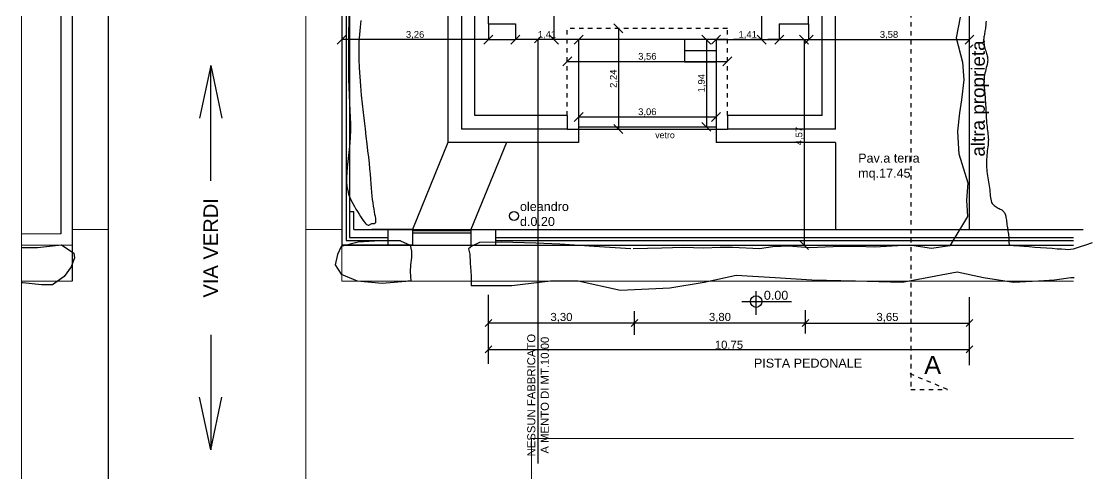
# Model space of a CAD drawing. Header units: millimetres. Extents: x 2002 to 2114, y 811 to 859.
# Drawn here: x 2002.03 to 2025.86, y 829.47 to 839.53 of the extents above; entities that cross this region are included whole.
import ezdxf

# ---------------------------------------------------------------- set-up
doc = ezdxf.new("R2010")
doc.units = ezdxf.units.MM
doc.header["$LTSCALE"] = 0.04
doc.linetypes.add('DASHED2', pattern=[9.525, 6.35, -3.175])
doc.linetypes.add('JIS_02_1.2', pattern=[2.5, 1.25, -1.25])
for name, color, linetype in [('0-2', 1, 'Continuous'), ('0.1', 4, 'Continuous'), ('0.13', 1, 'Continuous'), ('0.3', 1, 'Continuous'), ('02', 1, 'Continuous'), ('ASSI-PIL', 6, 'Continuous')]:
    doc.layers.add(name, color=color, linetype=linetype)
doc.layers.add('0_Num_Penna__10', color=1, linetype='Continuous', lineweight=13)
doc.styles.get("Standard").update_dxf_attribs({"font": 'arial.ttf'})
doc.dimstyles.new('pie', dxfattribs={"dimtxt": 0.15, "dimasz": 0.2, "dimexe": 1.25, "dimexo": 0.625, "dimgap": 0.01, "dimtad": 1, "dimzin": 0, "dimtxsty": 'Standard', "dimblk1": 'OBLIQUE', "dimblk2": 'OBLIQUE', "dimsah": 1, "dimcen": 2.5, "dimse1": 1, "dimse2": 1, "dimadec": 0, "dimazin": 0, "dimtfac": 1, "dimtmove": 0, "dimatfit": 3, "dimfxl": 1, "dimarcsym": 0})
doc.dimstyles.new('piee', dxfattribs={"dimtxt": 0.18, "dimasz": 0.15, "dimexe": 1.25, "dimexo": 0.625, "dimgap": 0.01, "dimtad": 1, "dimzin": 1, "dimtxsty": 'Standard', "dimblk": 'OBLIQUE', "dimcen": 2.5, "dimse1": 1, "dimse2": 1, "dimadec": 0, "dimazin": 0, "dimtfac": 1, "dimtmove": 0, "dimatfit": 3, "dimldrblk": 'OBLIQUE', "dimfxl": 1, "dimarcsym": 0})

# ---------------------------------------------------------------- blocks, each defined once
blk = doc.blocks.new('_Oblique')
at = {"color": 0, "linetype": 'ByBlock', "lineweight": -2}
blk.add_line((-0.5, -0.5), (0.5, 0.5), dxfattribs=at)
blk = doc.blocks.new('*D2177')
at = {"layer": 'ASSI-PIL', "color": 0, "lineweight": -2}
blk.add_line((2019.47, 832.821), (2015.67, 832.821), dxfattribs=at)
at = {"layer": 'Defpoints', "color": 0}
for p in [(2015.67, 842.273), (2019.47, 837.07), (2015.67, 832.821)]:
    blk.add_point(p, dxfattribs=at)
at = {"layer": 'ASSI-PIL', "color": 0, "lineweight": -2, "xscale": 0.15, "yscale": 0.15, "zscale": 0.15, "rotation": 180}
blk.add_blockref('_Oblique', (2015.67, 832.821), dxfattribs=at)
at = {"layer": 'ASSI-PIL', "color": 0, "lineweight": -2, "xscale": 0.15, "yscale": 0.15, "zscale": 0.15}
blk.add_blockref('_Oblique', (2019.47, 832.821), dxfattribs=at)
at = {"layer": 'ASSI-PIL', "color": 0, "insert": (2017.57, 832.939), "char_height": 0.18, "attachment_point": 5}
blk.add_mtext('3,80', dxfattribs=at)
blk = doc.blocks.new('*D2178')
at = {"layer": 'ASSI-PIL', "color": 0, "lineweight": -2}
blk.add_line((2019.47, 832.821), (2023.12, 832.821), dxfattribs=at)
at = {"layer": 'Defpoints', "color": 0}
for p in [(2019.47, 841.153), (2023.12, 835.81), (2023.12, 832.821)]:
    blk.add_point(p, dxfattribs=at)
at = {"layer": 'ASSI-PIL', "color": 0, "lineweight": -2, "xscale": 0.15, "yscale": 0.15, "zscale": 0.15, "rotation": 180}
blk.add_blockref('_Oblique', (2019.47, 832.821), dxfattribs=at)
at = {"layer": 'ASSI-PIL', "color": 0, "lineweight": -2, "xscale": 0.15, "yscale": 0.15, "zscale": 0.15}
blk.add_blockref('_Oblique', (2023.12, 832.821), dxfattribs=at)
at = {"layer": 'ASSI-PIL', "color": 0, "insert": (2021.295, 832.939), "char_height": 0.18, "attachment_point": 5}
blk.add_mtext('3,65', dxfattribs=at)
blk = doc.blocks.new('*D2179')
at = {"layer": 'ASSI-PIL', "color": 0, "lineweight": -2}
blk.add_line((2012.42, 832.235), (2023.12, 832.235), dxfattribs=at)
at = {"layer": 'Defpoints', "color": 0}
for p in [(2012.42, 839.425), (2023.12, 836.93), (2023.12, 832.235)]:
    blk.add_point(p, dxfattribs=at)
at = {"layer": 'ASSI-PIL', "color": 0, "lineweight": -2, "xscale": 0.15, "yscale": 0.15, "zscale": 0.15, "rotation": 180}
blk.add_blockref('_Oblique', (2012.42, 832.235), dxfattribs=at)
at = {"layer": 'ASSI-PIL', "color": 0, "lineweight": -2, "xscale": 0.15, "yscale": 0.15, "zscale": 0.15}
blk.add_blockref('_Oblique', (2023.12, 832.235), dxfattribs=at)
at = {"layer": 'ASSI-PIL', "color": 0, "insert": (2017.77, 832.337), "char_height": 0.18, "attachment_point": 5}
blk.add_mtext('10.75', dxfattribs=at)
blk = doc.blocks.new('*D2208')
at = {"layer": 'ASSI-PIL', "color": 0, "lineweight": -2}
blk.add_line((2015.67, 832.821), (2012.42, 832.821), dxfattribs=at)
at = {"layer": 'Defpoints', "color": 0}
for p in [(2015.67, 848.686), (2012.42, 847.023), (2012.42, 832.821)]:
    blk.add_point(p, dxfattribs=at)
at = {"layer": 'ASSI-PIL', "color": 0, "lineweight": -2, "xscale": 0.15, "yscale": 0.15, "zscale": 0.15, "rotation": 180}
blk.add_blockref('_Oblique', (2012.42, 832.821), dxfattribs=at)
at = {"layer": 'ASSI-PIL', "color": 0, "lineweight": -2, "xscale": 0.15, "yscale": 0.15, "zscale": 0.15}
blk.add_blockref('_Oblique', (2015.67, 832.821), dxfattribs=at)
at = {"layer": 'ASSI-PIL', "color": 0, "insert": (2014.045, 832.939), "char_height": 0.18, "attachment_point": 5}
blk.add_mtext('3,30', dxfattribs=at)
blk = doc.blocks.new('*D2220')
at = {"layer": '0.1', "color": 0, "lineweight": -2}
blk.add_line((2019.54, 839.123), (2023.12, 839.123), dxfattribs=at)
at = {"layer": 'Defpoints', "color": 0}
for p in [(2019.54, 839.123), (2023.12, 839.123), (2023.12, 839.123)]:
    blk.add_point(p, dxfattribs=at)
at = {"layer": '0.1', "color": 0, "lineweight": -2, "xscale": 0.2, "yscale": 0.2, "zscale": 0.2, "rotation": 180}
blk.add_blockref('_Oblique', (2019.54, 839.123), dxfattribs=at)
at = {"layer": '0.1', "color": 0, "lineweight": -2, "xscale": 0.2, "yscale": 0.2, "zscale": 0.2}
blk.add_blockref('_Oblique', (2023.12, 839.123), dxfattribs=at)
at = {"layer": '0.1', "color": 0, "insert": (2021.33, 839.223), "char_height": 0.15, "attachment_point": 5}
blk.add_mtext('3,58', dxfattribs=at)
blk = doc.blocks.new('*D2221')
at = {"layer": '0.1', "color": 0, "lineweight": -2}
blk.add_line((2019.441, 839.123), (2019.441, 834.553), dxfattribs=at)
at = {"layer": 'Defpoints', "color": 0}
for p in [(2019.765, 839.123), (2019.441, 834.553), (2019.765, 834.553)]:
    blk.add_point(p, dxfattribs=at)
at = {"layer": '0.1', "color": 0, "lineweight": -2, "xscale": 0.2, "yscale": 0.2, "zscale": 0.2}
for p, rotation in [((2019.441, 839.123), 90), ((2019.441, 834.553), 270)]:
    blk.add_blockref('_Oblique', p, dxfattribs=dict(at, rotation=rotation))
at = {"layer": '0.1', "color": 0, "insert": (2019.341, 836.978), "char_height": 0.15, "attachment_point": 5, "rotation": 90}
blk.add_mtext('4,57', dxfattribs=at)
blk = doc.blocks.new('*D2222')
at = {"layer": '0.1', "color": 0, "lineweight": -2}
blk.add_line((2012.42, 839.123), (2009.16, 839.123), dxfattribs=at)
at = {"layer": 'Defpoints', "color": 0}
for p in [(2009.16, 839.123), (2012.42, 839.123), (2009.16, 838.948)]:
    blk.add_point(p, dxfattribs=at)
at = {"layer": '0.1', "color": 0, "lineweight": -2, "xscale": 0.2, "yscale": 0.2, "zscale": 0.2, "rotation": 180}
blk.add_blockref('_Oblique', (2009.16, 839.123), dxfattribs=at)
at = {"layer": '0.1', "color": 0, "lineweight": -2, "xscale": 0.2, "yscale": 0.2, "zscale": 0.2}
blk.add_blockref('_Oblique', (2012.42, 839.123), dxfattribs=at)
at = {"layer": '0.1', "color": 0, "insert": (2010.79, 839.223), "char_height": 0.15, "attachment_point": 5}
blk.add_mtext('3,26', dxfattribs=at)
blk = doc.blocks.new('*D2233')
at = {"layer": '0.1', "color": 0, "lineweight": -2}
blk.add_line((2015.313, 839.373), (2015.313, 837.133), dxfattribs=at)
at = {"layer": 'Defpoints', "color": 0}
for p in [(2014.175, 839.373), (2014.175, 837.133), (2015.313, 837.133)]:
    blk.add_point(p, dxfattribs=at)
at = {"layer": '0.1', "color": 0, "lineweight": -2, "xscale": 0.2, "yscale": 0.2, "zscale": 0.2}
for p, rotation in [((2015.313, 839.373), 90), ((2015.313, 837.133), 270)]:
    blk.add_blockref('_Oblique', p, dxfattribs=dict(at, rotation=rotation))
at = {"layer": '0.1', "color": 0, "insert": (2015.212, 838.253), "char_height": 0.15, "attachment_point": 5, "rotation": 90}
blk.add_mtext('2,24', dxfattribs=at)
blk = doc.blocks.new('*D2234')
at = {"layer": '0.1', "color": 0, "lineweight": -2}
blk.add_line((2014.175, 838.638), (2017.735, 838.638), dxfattribs=at)
at = {"layer": 'Defpoints', "color": 0}
for p in [(2017.735, 838.638), (2014.175, 837.958), (2017.735, 837.958)]:
    blk.add_point(p, dxfattribs=at)
at = {"layer": '0.1', "color": 0, "lineweight": -2, "xscale": 0.2, "yscale": 0.2, "zscale": 0.2, "rotation": 180}
blk.add_blockref('_Oblique', (2014.175, 838.638), dxfattribs=at)
at = {"layer": '0.1', "color": 0, "lineweight": -2, "xscale": 0.2, "yscale": 0.2, "zscale": 0.2}
blk.add_blockref('_Oblique', (2017.735, 838.638), dxfattribs=at)
at = {"layer": '0.1', "color": 0, "insert": (2015.955, 838.738), "char_height": 0.15, "attachment_point": 5}
blk.add_mtext('3,56', dxfattribs=at)
blk = doc.blocks.new('*D2235')
at = {"layer": '0.1', "color": 0, "lineweight": -2}
blk.add_line((2017.27, 839.123), (2017.27, 837.183), dxfattribs=at)
at = {"layer": 'Defpoints', "color": 0}
for p in [(2017.485, 839.123), (2017.27, 837.183), (2017.485, 837.183)]:
    blk.add_point(p, dxfattribs=at)
at = {"layer": '0.1', "color": 0, "lineweight": -2, "xscale": 0.2, "yscale": 0.2, "zscale": 0.2}
for p, rotation in [((2017.27, 839.123), 90), ((2017.27, 837.183), 270)]:
    blk.add_blockref('_Oblique', p, dxfattribs=dict(at, rotation=rotation))
at = {"layer": '0.1', "color": 0, "insert": (2017.17, 838.153), "char_height": 0.15, "attachment_point": 5, "rotation": 90}
blk.add_mtext('1,94', dxfattribs=at)
blk = doc.blocks.new('*D2236')
at = {"layer": '0.1', "color": 0, "lineweight": -2}
blk.add_line((2014.425, 837.404), (2017.485, 837.404), dxfattribs=at)
at = {"layer": 'Defpoints', "color": 0}
for p in [(2017.485, 837.404), (2014.425, 837.183), (2017.485, 837.183)]:
    blk.add_point(p, dxfattribs=at)
at = {"layer": '0.1', "color": 0, "lineweight": -2, "xscale": 0.2, "yscale": 0.2, "zscale": 0.2, "rotation": 180}
blk.add_blockref('_Oblique', (2014.425, 837.404), dxfattribs=at)
at = {"layer": '0.1', "color": 0, "lineweight": -2, "xscale": 0.2, "yscale": 0.2, "zscale": 0.2}
blk.add_blockref('_Oblique', (2017.485, 837.404), dxfattribs=at)
at = {"layer": '0.1', "color": 0, "insert": (2015.955, 837.504), "char_height": 0.15, "attachment_point": 5}
blk.add_mtext('3,06', dxfattribs=at)
blk = doc.blocks.new('*D2238')
at = {"layer": '0.1', "color": 0, "lineweight": -2}
blk.add_line((2018.496, 842.273), (2018.496, 839.123), dxfattribs=at)
at = {"layer": 'Defpoints', "color": 0}
for p in [(2016.295, 842.273), (2016.319, 839.123), (2018.496, 839.123)]:
    blk.add_point(p, dxfattribs=at)
at = {"layer": '0.1', "color": 0, "lineweight": -2, "xscale": 0.2, "yscale": 0.2, "zscale": 0.2}
for p, rotation in [((2018.496, 842.273), 90), ((2018.496, 839.123), 270)]:
    blk.add_blockref('_Oblique', p, dxfattribs=dict(at, rotation=rotation))
at = {"layer": '0.1', "color": 0, "insert": (2018.396, 840.698), "char_height": 0.15, "attachment_point": 5, "rotation": 90}
blk.add_mtext('3,15', dxfattribs=at)
blk = doc.blocks.new('*D2239')
at = {"layer": '0.1', "color": 0, "lineweight": -2}
blk.add_line((2013.877, 843.473), (2013.877, 839.123), dxfattribs=at)
at = {"layer": 'Defpoints', "color": 0}
for p in [(2015.22, 843.473), (2013.877, 839.123), (2015.22, 839.123)]:
    blk.add_point(p, dxfattribs=at)
at = {"layer": '0.1', "color": 0, "lineweight": -2, "xscale": 0.2, "yscale": 0.2, "zscale": 0.2}
for p, rotation in [((2013.877, 843.473), 90), ((2013.877, 839.123), 270)]:
    blk.add_blockref('_Oblique', p, dxfattribs=dict(at, rotation=rotation))
at = {"layer": '0.1', "color": 0, "insert": (2013.777, 841.298), "char_height": 0.15, "attachment_point": 5, "rotation": 90}
blk.add_mtext('4,35', dxfattribs=at)
blk = doc.blocks.new('*D2247')
at = {"layer": '0.1', "color": 0, "lineweight": -2}
blk.add_line((2014.425, 839.123), (2013.02, 839.123), dxfattribs=at)
at = {"layer": 'Defpoints', "color": 0}
for p in [(2013.02, 839.123), (2013.02, 839.123), (2014.425, 839.123)]:
    blk.add_point(p, dxfattribs=at)
at = {"layer": '0.1', "color": 0, "lineweight": -2, "xscale": 0.2, "yscale": 0.2, "zscale": 0.2}
for p, rotation in [((2013.02, 839.123), 180.0000000000417), ((2014.425, 839.123), 4.172525543677599e-11)]:
    blk.add_blockref('_Oblique', p, dxfattribs=dict(at, rotation=rotation))
at = {"layer": '0.1', "color": 0, "insert": (2013.723, 839.223), "char_height": 0.15, "attachment_point": 5}
blk.add_mtext('1,41', dxfattribs=at)
blk = doc.blocks.new('*D2248')
at = {"layer": '0.1', "color": 0, "lineweight": -2}
blk.add_line((2017.485, 839.123), (2018.89, 839.123), dxfattribs=at)
at = {"layer": 'Defpoints', "color": 0}
for p in [(2017.485, 839.123), (2018.89, 839.123), (2018.89, 839.123)]:
    blk.add_point(p, dxfattribs=at)
at = {"layer": '0.1', "color": 0, "lineweight": -2, "xscale": 0.2, "yscale": 0.2, "zscale": 0.2}
for p, rotation in [((2017.485, 839.123), 179.9999999999583), ((2018.89, 839.123), 359.9999999999582)]:
    blk.add_blockref('_Oblique', p, dxfattribs=dict(at, rotation=rotation))
at = {"layer": '0.1', "color": 0, "insert": (2018.188, 839.223), "char_height": 0.15, "attachment_point": 5}
blk.add_mtext('1,41', dxfattribs=at)

msp = doc.modelspace()

# ---------------------------------------------------------------- linework, layer by layer
for p, q in [((2012.42, 839.473), (2012.42, 839.123)), ((2012.42, 839.473), (2013.02, 839.473)), ((2013.02, 839.473), (2013.02, 839.123)), ((2018.89, 839.473), (2018.89, 839.123)), ((2018.89, 839.473), (2019.54, 839.473)), ((2019.54, 839.473), (2019.54, 839.123)), ((2012.42, 839.123), (2013.02, 839.123)), ((2018.89, 839.123), (2019.54, 839.123))]:
    msp.add_line(p, q)
msp.add_circle((2012.99, 835.203), 0.1)
at = {"layer": '0-2'}
for p, q in [((2011.52, 844.073), (2011.52, 836.833)), ((2011.82, 843.773), (2011.82, 837.133)), ((2012.12, 837.433), (2012.12, 843.473)), ((2019.84, 837.433), (2019.84, 840.853)), ((2020.14, 837.133), (2020.14, 840.553)), ((2017.485, 839.123), (2014.425, 839.123)), ((2014.425, 839.123), (2014.425, 837.133)), ((2016.785, 839.123), (2016.785, 838.623)), ((2017.485, 839.123), (2017.485, 837.133)), ((2017.485, 838.873), (2016.785, 838.873)), ((2017.485, 838.623), (2016.785, 838.623)), ((2014.175, 837.433), (2012.12, 837.433)), ((2014.175, 837.433), (2014.175, 837.133)), ((2017.735, 837.433), (2017.735, 837.133)), ((2019.84, 837.433), (2017.735, 837.433)), ((2014.175, 837.133), (2011.82, 837.133)), ((2014.425, 837.133), (2014.425, 836.833)), ((2017.485, 837.133), (2017.485, 836.833)), ((2020.14, 837.133), (2017.735, 837.133)), ((2011.52, 836.833), (2010.73, 834.903)), ((2014.425, 836.833), (2011.52, 836.833)), ((2012.82, 836.833), (2012.03, 834.903)), ((2020.14, 836.833), (2017.485, 836.833)), ((2020.14, 836.833), (2020.14, 834.903))]:
    msp.add_line(p, q, dxfattribs=at)
at = {"layer": '0-2', "linetype": 'DASHED2'}
for p, q in [((2012.42, 839.473), (2012.42, 843.473)), ((2019.54, 839.473), (2019.54, 841.153)), ((2018.89, 839.123), (2013.02, 839.123))]:
    msp.add_line(p, q, dxfattribs=at)
at = {"layer": '0.13'}
for p, q in [((2009.43, 834.903), (2009.43, 835.303)), ((2009.43, 834.903), (2025.651, 834.903)), ((2009.43, 834.903), (2009.83, 834.903)), ((2010.03, 834.903), (2009.83, 834.903)), ((2010.73, 834.903), (2010.03, 834.903)), ((2010.73, 834.875), (2012.03, 834.875)), ((2010.73, 834.825), (2012.03, 834.825)), ((2010.03, 834.553), (2009.83, 834.553)), ((2010.73, 834.553), (2010.03, 834.553))]:
    msp.add_line(p, q, dxfattribs=at)
at = {"layer": '0.3'}
msp.add_line((2009.83, 834.553), (2009.16, 834.553), dxfattribs=at)
at = {"layer": '02'}
for p, q in [((2002.91, 858.602), (2002.91, 834.803)), ((2003.16, 858.602), (2003.16, 833.753)), ((2003.96, 858.602), (2003.96, 829.253)), ((2023.12, 834.903), (2023.12, 856.773)), ((2009.16, 853.023), (2009.16, 834.553)), ((2009.26, 851.873), (2009.26, 834.653)), ((2009.33, 851.873), (2009.33, 834.723)), ((2014.425, 837.183), (2017.485, 837.183)), ((2014.175, 837.133), (2017.735, 837.133)), ((2009.33, 835.303), (2009.43, 835.303)), ((2010.18, 834.903), (2010.18, 834.553)), ((2010.73, 834.903), (2010.73, 834.553)), ((2012.03, 834.903), (2012.03, 834.553)), ((2012.58, 834.903), (2012.58, 834.553)), ((2009.16, 834.553), (2025.434, 834.553)), ((2009.26, 834.653), (2010.18, 834.653)), ((2009.33, 834.723), (2010.18, 834.723)), ((2012.58, 834.723), (2025.434, 834.723)), ((2012.58, 834.653), (2025.434, 834.653))]:
    msp.add_line(p, q, dxfattribs=at)
at = {"layer": '0_Num_Penna__10'}
for p, q in [((2002.034, 811.093), (2002.034, 858.602)), ((2008.36, 858.602), (2008.36, 829.253)), ((2002.91, 834.803), (2002.034, 834.803)), ((2003.96, 834.903), (2003.16, 834.903)), ((2009.16, 834.903), (2008.36, 834.903)), ((2003.16, 834.553), (2002.034, 834.553)), ((2009.16, 834.553), (2009.16, 833.753)), ((2003.16, 833.753), (2002.034, 833.753)), ((2009.16, 833.753), (2025.434, 833.753)), ((2013.381, 830.253), (2025.434, 830.253)), ((2013.381, 826.753), (2013.381, 830.253))]:
    msp.add_line(p, q, dxfattribs=at)
at = {"layer": 'ASSI-PIL', "linetype": 'JIS_02_1.2'}
for p, q in [((2021.815, 858.111), (2021.815, 831.343)), ((2017.735, 839.373), (2014.175, 839.373)), ((2014.175, 837.433), (2014.175, 839.373)), ((2017.735, 837.433), (2017.735, 839.373)), ((2022.631, 831.343), (2021.721, 831.722)), ((2021.815, 831.343), (2022.631, 831.343))]:
    msp.add_line(p, q, dxfattribs=at)
at = {"layer": 'ASSI-PIL'}
for p, q in [((2013.522, 839.123), (2013.522, 829.694)), ((2006.245, 838.545), (2005.998, 837.375)), ((2006.245, 835.986), (2006.245, 838.545)), ((2006.245, 838.545), (2006.492, 837.375)), ((2012.42, 831.91), (2012.42, 833.451)), ((2018.375, 833.005), (2018.375, 833.531)), ((2023.12, 831.885), (2023.12, 833.399)), ((2018.057, 833.298), (2019.164, 833.298)), ((2019.47, 832.589), (2019.47, 833.11)), ((2015.67, 832.56), (2015.67, 833.081)), ((2006.245, 832.558), (2006.245, 830)), ((2006.245, 830), (2005.998, 831.169)), ((2006.245, 830), (2006.492, 831.169))]:
    msp.add_line(p, q, dxfattribs=at)
for points in [[(2009.315, 839.705), (2009.314, 839.502), (2009.312, 839.291), (2009.309, 839.076), (2009.307, 838.861), (2009.306, 838.648), (2009.306, 838.44), (2009.309, 838.241), (2009.314, 838.054), (2009.322, 837.877), (2009.33, 837.709), (2009.339, 837.549), (2009.345, 837.396), (2009.35, 837.247), (2009.351, 837.103), (2009.348, 836.961), (2009.339, 836.82), (2009.326, 836.681), (2009.311, 836.546), (2009.296, 836.414), (2009.282, 836.288), (2009.271, 836.168), (2009.265, 836.055), (2009.265, 835.95), (2009.274, 835.854), (2009.29, 835.766), (2009.312, 835.685), (2009.339, 835.611), (2009.37, 835.542), (2009.403, 835.477), (2009.439, 835.415), (2009.474, 835.356), (2009.51, 835.298), (2009.544, 835.243), (2009.577, 835.191), (2009.608, 835.144), (2009.638, 835.101), (2009.665, 835.065), (2009.69, 835.035), (2009.712, 835.014), (2009.731, 835.001), (2009.748, 834.996), (2009.762, 834.996), (2009.775, 835.001), (2009.787, 835.008), (2009.799, 835.017), (2009.812, 835.025), (2009.825, 835.03), (2009.839, 835.033), (2009.854, 835.034), (2009.869, 835.034), (2009.883, 835.035), (2009.896, 835.038), (2009.906, 835.046), (2009.914, 835.059), (2009.918, 835.079), (2009.917, 835.107), (2009.913, 835.143), (2009.906, 835.186), (2009.897, 835.236), (2009.887, 835.293), (2009.876, 835.354), (2009.864, 835.421), (2009.854, 835.492), (2009.845, 835.566), (2009.837, 835.645), (2009.829, 835.729), (2009.822, 835.819), (2009.814, 835.915), (2009.806, 836.017), (2009.797, 836.127), (2009.785, 836.246), (2009.772, 836.373), (2009.757, 836.508), (2009.74, 836.653), (2009.722, 836.806), (2009.703, 836.967), (2009.683, 837.136), (2009.662, 837.313), (2009.642, 837.498), (2009.621, 837.691), (2009.601, 837.889), (2009.583, 838.091), (2009.567, 838.293), (2009.555, 838.493), (2009.547, 838.69), (2009.544, 838.88), (2009.547, 839.062), (2009.557, 839.233), (2009.572, 839.396), (2009.591, 839.55)], [(2022.91, 839.623), (2022.823, 839.159), (2022.968, 838.622), (2022.997, 838.231), (2022.939, 837.782), (2022.895, 837.492), (2022.852, 837.086), (2022.866, 836.811), (2022.881, 836.579), (2023.084, 835.941), (2023.055, 835.55), (2023.072, 835.188), (2022.685, 834.54), (2022.278, 834.48), (2021.786, 834.55), (2021.012, 834.505), (2020.625, 834.52), (2020.319, 834.523), (2020.085, 834.515), (2019.563, 834.491), (2019.105, 834.531), (2018.743, 834.515), (2018.446, 834.467), (2017.851, 834.499), (2017.578, 834.499), (2017.208, 834.483), (2016.75, 834.499), (2016.276, 834.483), (2015.641, 834.467)], [(2023.487, 839.534), (2023.485, 839.5), (2023.483, 839.467), (2023.48, 839.434), (2023.477, 839.402), (2023.473, 839.371), (2023.468, 839.341), (2023.464, 839.312), (2023.459, 839.285), (2023.455, 839.258), (2023.45, 839.233), (2023.446, 839.209), (2023.442, 839.187), (2023.439, 839.165), (2023.437, 839.143), (2023.435, 839.121), (2023.435, 839.098), (2023.436, 839.074), (2023.439, 839.049), (2023.443, 839.021), (2023.449, 838.992), (2023.456, 838.962), (2023.464, 838.931), (2023.472, 838.901), (2023.48, 838.871), (2023.489, 838.842), (2023.497, 838.814), (2023.505, 838.789), (2023.512, 838.764), (2023.517, 838.741), (2023.521, 838.717), (2023.524, 838.693), (2023.525, 838.667), (2023.523, 838.639), (2023.519, 838.609), (2023.513, 838.575), (2023.504, 838.538), (2023.494, 838.499), (2023.484, 838.458), (2023.473, 838.416), (2023.463, 838.373), (2023.454, 838.33), (2023.447, 838.288), (2023.443, 838.246), (2023.44, 838.205), (2023.44, 838.165), (2023.441, 838.125), (2023.443, 838.086), (2023.446, 838.047), (2023.45, 838.008), (2023.454, 837.969), (2023.458, 837.929), (2023.462, 837.889), (2023.465, 837.849), (2023.469, 837.807), (2023.472, 837.765), (2023.475, 837.721), (2023.478, 837.675), (2023.481, 837.628), (2023.483, 837.578), (2023.486, 837.527), (2023.488, 837.476), (2023.491, 837.424), (2023.494, 837.372), (2023.497, 837.321), (2023.501, 837.272), (2023.505, 837.225), (2023.51, 837.18), (2023.516, 837.137), (2023.521, 837.096), (2023.527, 837.057), (2023.531, 837.018), (2023.535, 836.979), (2023.538, 836.94), (2023.539, 836.901), (2023.538, 836.861), (2023.535, 836.82), (2023.532, 836.778), (2023.527, 836.736), (2023.522, 836.692), (2023.516, 836.648), (2023.511, 836.604), (2023.506, 836.558), (2023.502, 836.512), (2023.499, 836.466), (2023.498, 836.419), (2023.497, 836.373), (2023.497, 836.326), (2023.499, 836.279), (2023.502, 836.233), (2023.506, 836.187), (2023.512, 836.142), (2023.519, 836.097), (2023.527, 836.052), (2023.535, 836.008), (2023.543, 835.963), (2023.551, 835.919), (2023.558, 835.874), (2023.564, 835.829), (2023.569, 835.784), (2023.573, 835.738), (2023.576, 835.694), (2023.58, 835.651), (2023.585, 835.61), (2023.591, 835.571), (2023.6, 835.536), (2023.612, 835.504), (2023.627, 835.477), (2023.645, 835.453), (2023.666, 835.433), (2023.688, 835.416), (2023.711, 835.401), (2023.734, 835.387), (2023.758, 835.376), (2023.78, 835.365), (2023.801, 835.355), (2023.821, 835.345), (2023.838, 835.334), (2023.855, 835.323), (2023.87, 835.31), (2023.883, 835.296), (2023.894, 835.281), (2023.904, 835.263), (2023.913, 835.242), (2023.92, 835.219), (2023.926, 835.194), (2023.931, 835.167), (2023.935, 835.138), (2023.94, 835.107), (2023.944, 835.075), (2023.949, 835.041), (2023.954, 835.007), (2023.959, 834.972), (2023.965, 834.936), (2023.97, 834.9), (2023.976, 834.865), (2023.981, 834.831), (2023.985, 834.797), (2023.989, 834.765), (2023.992, 834.735), (2023.995, 834.707), (2023.996, 834.68), (2023.997, 834.656), (2023.998, 834.634), (2023.998, 834.615), (2023.998, 834.599), (2023.999, 834.585), (2023.999, 834.575), (2023.999, 834.567), (2023.999, 834.561), (2023.999, 834.557), (2023.999, 834.555), (2023.999, 834.553), (2023.999, 834.553), (2023.999, 834.553), (2023.999, 834.553), (2024.002, 834.553), (2024.011, 834.552), (2024.028, 834.551), (2024.056, 834.549), (2024.097, 834.546), (2024.155, 834.541), (2024.232, 834.536), (2024.33, 834.529), (2024.444, 834.52), (2024.57, 834.511), (2024.7, 834.501), (2024.831, 834.492), (2024.956, 834.482), (2025.07, 834.474), (2025.168, 834.467), (2025.246, 834.461), (2025.31, 834.459), (2025.369, 834.462), (2025.43, 834.472), (2025.501, 834.491), (2025.59, 834.519), (2025.707, 834.56), (2025.857, 834.614)], [(2002.034, 834.501), (2002.394, 834.501), (2002.926, 834.559), (2003.199, 834.372), (2003.213, 834.272), (2003.141, 834.07), (2002.983, 833.855), (2002.724, 833.668), (2002.48, 833.668), (2002.063, 833.711), (2002.034, 833.713)], [(2010.467, 834.647), (2010.467, 834.647), (2010.008, 834.647), (2009.524, 834.622), (2009.142, 834.52), (2009.065, 834.342), (2009.014, 834.113), (2009.142, 833.909), (2009.498, 833.756), (2010.059, 833.705), (2010.67, 833.756)], [(2010.467, 834.647), (2010.68, 834.553), (2010.713, 834.416), (2010.713, 834.28), (2010.687, 834.112), (2010.68, 833.957), (2010.697, 833.759), (2010.629, 833.753)], [(2012.225, 834.609), (2012.055, 834.529), (2011.979, 834.467), (2012.008, 834.355), (2012.013, 834.153), (2012.031, 833.974), (2012.035, 833.855), (2012.035, 833.753), (2012.035, 833.655), (2012.035, 833.655)], [(2015.591, 834.467), (2014.772, 834.52), (2014.008, 834.571), (2013.473, 834.597), (2012.709, 834.622), (2012.225, 834.609)], [(2012.035, 833.655), (2012.938, 833.655), (2013.804, 833.756), (2014.416, 833.756), (2015.358, 833.553), (2016.454, 833.604), (2017.218, 833.731), (2017.932, 833.884), (2018.798, 833.833), (2019.613, 833.782), (2020.581, 833.756), (2021.626, 833.731), (2022.849, 833.96), (2023.435, 833.833), (2024.097, 833.731), (2024.658, 833.756), (2025.014, 833.782), (2025.371, 833.833), (2025.448, 833.833)]]:
    msp.add_lwpolyline(points, dxfattribs=at)
msp.add_circle((2018.375, 833.298), 0.129, dxfattribs=at)

# ---------------------------------------------------------------- block references
at = {"layer": 'ASSI-PIL', "xscale": -0.15, "yscale": 0.15, "zscale": 0.15, "rotation": 270}
msp.add_blockref('_Oblique', (2013.522, 839.123), dxfattribs=at)

# ---------------------------------------------------------------- texts
at = {"layer": '0_Num_Penna__10'}
msp.add_text('altra proprietà', height=0.3, rotation=90, dxfattribs=at).set_placement((2023.46, 836.52))
at = {"layer": 'ASSI-PIL', "attachment_point": 1}
for s, width, insert, char_height in [('vetro', 1.97127, (2016.13, 837.07), 0.14), ('oleandro\\Pd.0.20', 2.81611, (2013.122, 835.512), 0.2), ('0.00', 2.81611, (2018.546, 833.538), 0.2), ('PISTA PEDONALE', 2.81611, (2018.325, 832.029), 0.2)]:
    msp.add_mtext_dynamic_manual_height_columns(s, width=width, gutter_width=1, heights=[0], dxfattribs=dict(at, insert=insert, char_height=char_height))
for s, insert, char_height, width in [('Pav.a terra\\Pmq.17.45', (2020.644, 836.588), 0.2, 2.81611), ('A', (2022.114, 832.091), 0.4, 8.5911)]:
    msp.add_mtext(s, dxfattribs=dict(at, insert=insert, char_height=char_height, width=width))
at = {"layer": 'ASSI-PIL', "insert": (2006.083, 833.387), "char_height": 0.32, "attachment_point": 1, "rotation": 90}
msp.add_mtext_dynamic_manual_height_columns('VIA VERDI', width=9.51585, gutter_width=1, heights=[0], dxfattribs=at)
at = {"layer": 'ASSI-PIL', "insert": (2013.525, 831.217), "char_height": 0.18, "attachment_point": 5, "rotation": 90}
msp.add_mtext('NESSUN FABBRICATO \\PA MENTO DI MT.10.00', dxfattribs=at)

# ---------------------------------------------------------------- dimensions: what is measured, and where the dimension line sits
at = {"layer": '0.1'}
for base, p1, p2, picture, middle in [((2013.877, 839.123), (2015.22, 843.473), (2015.22, 839.123), '*D2239', (2013.777, 841.298)), ((2018.496, 839.123), (2016.295, 842.273), (2016.319, 839.123), '*D2238', (2018.396, 840.698)), ((2015.313, 837.133), (2014.175, 839.373), (2014.175, 837.133), '*D2233', (2015.212, 838.253)), ((2017.27, 837.183), (2017.485, 839.123), (2017.485, 837.183), '*D2235', (2017.17, 838.153))]:
    dim = msp.add_linear_dim(base=base, p1=p1, p2=p2, angle=90, dimstyle='pie', override={"dimtxt": 0.15}, dxfattribs=at)
    dim.commit()
    dim.dimension.update_dxf_attribs({"geometry": picture, "text_midpoint": middle})
for base, p1, p2, picture, middle in [((2009.16, 839.123), (2012.42, 839.123), (2009.16, 838.948), '*D2222', (2010.79, 839.223)), ((2023.12, 839.123), (2019.54, 839.123), (2023.12, 839.123), '*D2220', (2021.33, 839.223)), ((2017.735, 838.638), (2014.175, 837.958), (2017.735, 837.958), '*D2234', (2015.955, 838.738)), ((2017.485, 837.404), (2014.425, 837.183), (2017.485, 837.183), '*D2236', (2015.955, 837.504))]:
    dim = msp.add_linear_dim(base=base, p1=p1, p2=p2, dimstyle='pie', override={"dimtxt": 0.15}, dxfattribs=at)
    dim.commit()
    dim.dimension.update_dxf_attribs({"geometry": picture, "text_midpoint": middle})
for p1, p2, picture, middle in [((2014.425201881, 839.122967149), (2013.020201881, 839.122967149), '*D2247', (2013.722701881, 839.223042149)), ((2017.485201881, 839.122967149), (2018.890201881, 839.122967149), '*D2248', (2018.187701881, 839.223042149))]:
    dim = msp.add_aligned_dim(p1=p1, p2=p2, distance=0, dimstyle='pie', override={"dimtxt": 0.15}, dxfattribs=at)
    dim.commit()
    dim.dimension.update_dxf_attribs({"geometry": picture, "text_midpoint": middle})
dim = msp.add_linear_dim(base=(2019.441, 834.553), p1=(2019.765, 839.123), p2=(2019.765, 834.553), angle=90, dimstyle='pie', override={"dimtxt": 0.15}, dxfattribs=at)
dim.commit()
dim.dimension.update_dxf_attribs({"geometry": '*D2221', "text_midpoint": (2019.441, 836.978), "dimtype": 160})
at = {"layer": 'ASSI-PIL'}
for base, p1, p2, text, picture, middle in [((2012.42, 832.821), (2015.67, 848.686), (2012.42, 847.023), '3,30', '*D2208', (2014.045, 832.939)), ((2023.12, 832.235), (2012.42, 839.425), (2023.12, 836.93), '10.75', '*D2179', (2017.77, 832.337))]:
    dim = msp.add_linear_dim(base=base, p1=p1, p2=p2, text=text, dimstyle='piee', override={"dimtxt": 0.18, "dimtxsty": 'Standard', "dimtfill": 0}, dxfattribs=at)
    dim.commit()
    dim.dimension.update_dxf_attribs({"geometry": picture, "text_midpoint": middle})
dim = msp.add_linear_dim(base=(2015.67, 832.821), p1=(2019.47, 837.07), p2=(2015.67, 842.273), dimstyle='piee', override={"dimtxt": 0.18}, dxfattribs=at)
dim.commit()
dim.dimension.update_dxf_attribs({"geometry": '*D2177', "text_midpoint": (2017.57, 832.939)})
dim = msp.add_linear_dim(base=(2023.12, 832.821), p1=(2019.47, 841.153), p2=(2023.12, 835.81), dimstyle='piee', dxfattribs=at)
dim.commit()
dim.dimension.update_dxf_attribs({"geometry": '*D2178', "text_midpoint": (2021.295, 832.939)})

doc.saveas('drawing.dxf')
